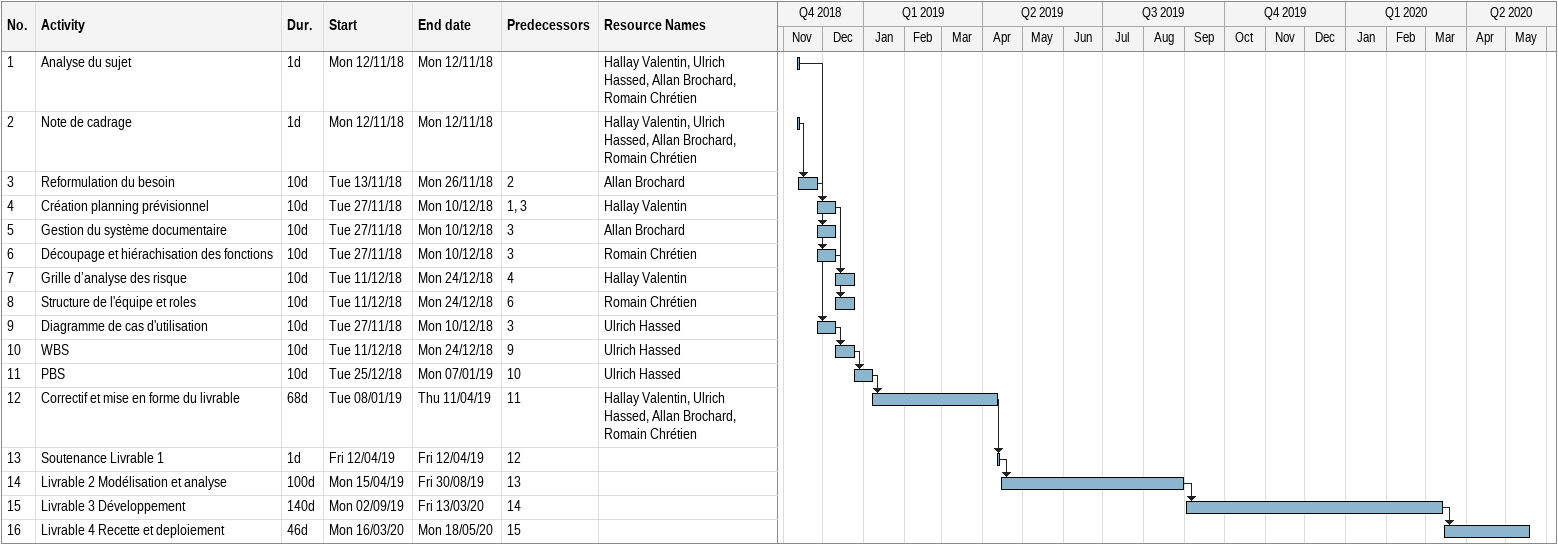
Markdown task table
| ID | Task | Duration | Start | Finish | Predecessors | Resources |
|---|---|---|---|---|---|---|
| 1 | Analyse du sujet | 1d | 2018-11-12 | 2018-11-12 |  | Hallay Valentin, Ulrich Hassed, Allan Brochard, Romain Chrétien |
| 2 | Note de cadrage | 1d | 2018-11-12 | 2018-11-12 |  | Hallay Valentin, Ulrich Hassed, Allan Brochard, Romain Chrétien |
| 3 | Reformulation du besoin | 10d | 2018-11-13 | 2018-11-26 | 2 | Allan Brochard |
| 4 | Création planning prévisionnel | 10d | 2018-11-27 | 2018-12-10 | 1, 3 | Hallay Valentin |
| 5 | Gestion du système documentaire | 10d | 2018-11-27 | 2018-12-10 | 3 | Allan Brochard |
| 6 | Découpage et hiérachisation des fonctions | 10d | 2018-11-27 | 2018-12-10 | 3 | Romain Chrétien |
| 7 | Grille d’analyse des risque | 10d | 2018-12-11 | 2018-12-24 | 4 | Hallay Valentin |
| 8 | Structure de l'équipe et roles | 10d | 2018-12-11 | 2018-12-24 | 6 | Romain Chrétien |
| 9 | Diagramme de cas d'utilisation | 10d | 2018-11-27 | 2018-12-10 | 3 | Ulrich Hassed |
| 10 | WBS | 10d | 2018-12-11 | 2018-12-24 | 9 | Ulrich Hassed |
| 11 | PBS | 10d | 2018-12-25 | 2019-01-07 | 10 | Ulrich Hassed |
| 12 | Correctif et mise en forme du livrable | 68d | 2019-01-08 | 2019-04-11 | 11 | Hallay Valentin, Ulrich Hassed, Allan Brochard, Romain Chrétien |
| 13 | Soutenance Livrable 1 | 1d | 2019-04-12 | 2019-04-12 | 12 |  |
| 14 | Livrable 2 Modélisation et analyse | 100d | 2019-04-15 | 2019-08-30 | 13 |  |
| 15 | Livrable 3 Développement | 140d | 2019-09-02 | 2020-03-13 | 14 |  |
| 16 | Livrable 4 Recette et deploiement | 46d | 2020-03-16 | 2020-05-18 | 15 |  |
